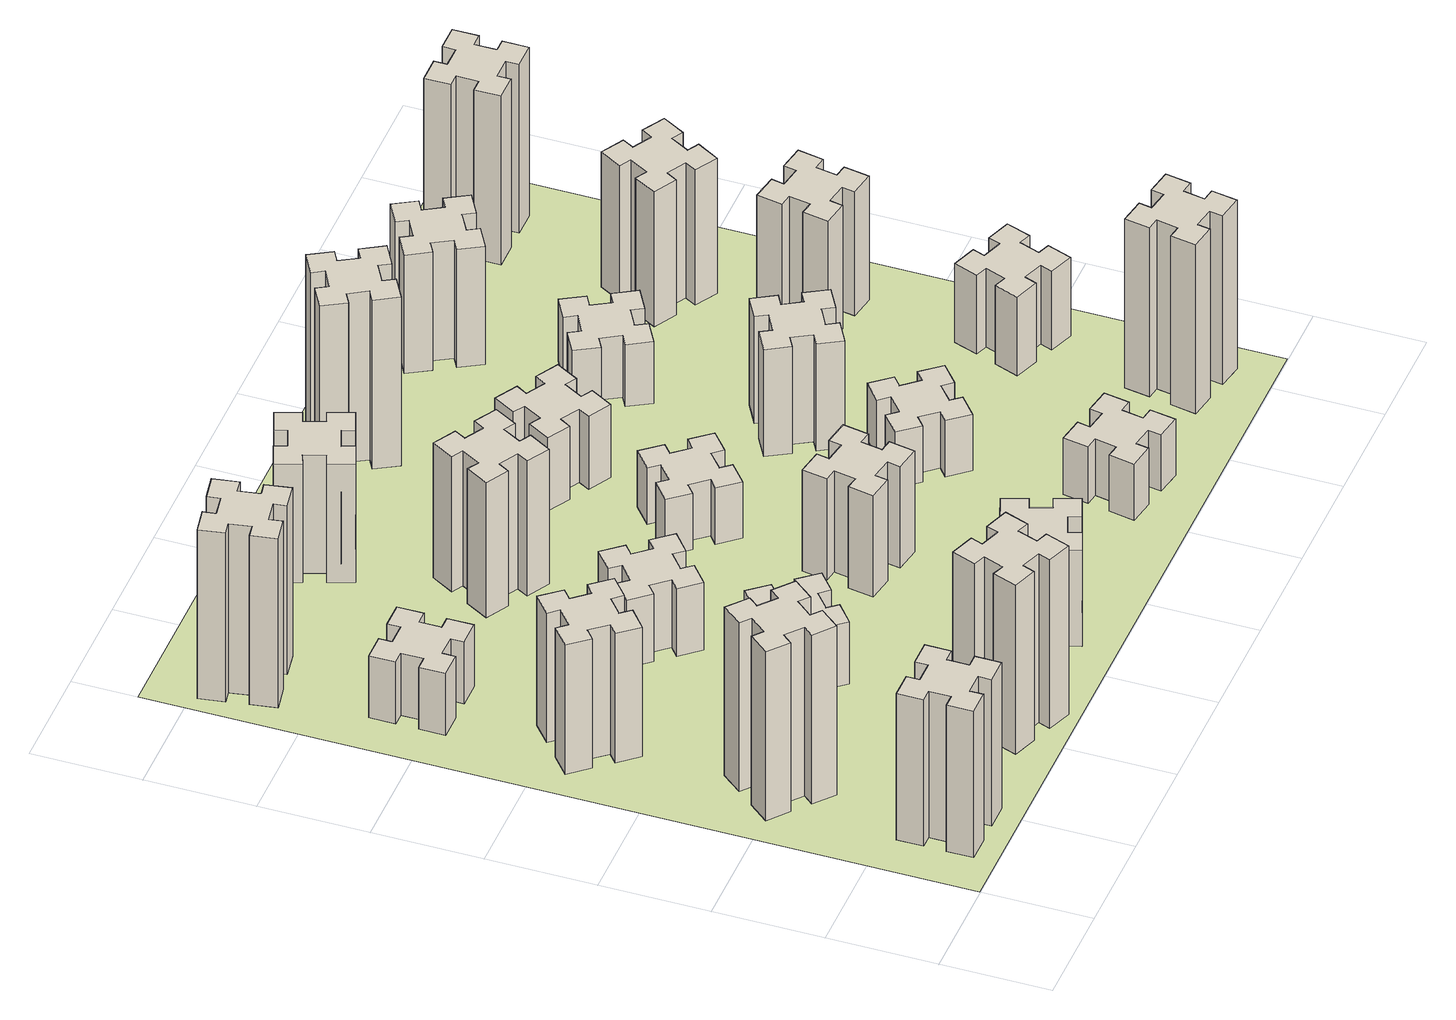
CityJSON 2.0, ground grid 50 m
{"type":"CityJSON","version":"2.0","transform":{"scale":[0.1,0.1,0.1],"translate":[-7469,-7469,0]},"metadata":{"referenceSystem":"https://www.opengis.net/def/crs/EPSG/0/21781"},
"CityObjects":{
"building1":{"type":"Building","attributes":{"class":"1000","function":"1000","usage":"1000","yearOfConstruction":2016,"roofType":"1000","measuredHeight":78,"storeysAboveGround":30,"storeysBelowGround":0},"geometry":[{"type":"Solid","lod":"1","boundaries":[[[[0,1,2,3,4,5,6,7,8,9,10,11,12,13,14,15,16,17,18,19]],[[17,16,20,21]],[[16,15,22,20]],[[15,14,23,22]],[[14,13,24,23]],[[13,12,25,24]],[[12,11,26,25]],[[11,10,27,26]],[[10,9,28,27]],[[9,8,29,28]],[[8,7,30,29]],[[7,6,31,30]],[[6,5,32,31]],[[5,4,33,32]],[[4,3,34,33]],[[3,2,35,34]],[[2,1,36,35]],[[1,0,37,36]],[[0,19,38,37]],[[19,18,39,38]],[[18,17,21,39]],[[24,25,26,27,28,29,30,31,32,33,34,35,36,37,38,39,21,20,22,23]]]]}]},
"building2":{"type":"Building","attributes":{"class":"1000","function":"1000","usage":"1000","yearOfConstruction":2016,"roofType":"1000","measuredHeight":90,"storeysAboveGround":30,"storeysBelowGround":0},"geometry":[{"type":"Solid","lod":"1","boundaries":[[[[40,41,42,43,44,45,46,47,48,49,50,51,52,53,54,55,56,57,58,59]],[[57,56,60,61]],[[56,55,62,60]],[[55,54,63,62]],[[54,53,64,63]],[[53,52,65,64]],[[52,51,66,65]],[[51,50,67,66]],[[50,49,68,67]],[[49,48,69,68]],[[48,47,70,69]],[[47,46,71,70]],[[46,45,72,71]],[[45,44,73,72]],[[44,43,74,73]],[[43,42,75,74]],[[42,41,76,75]],[[41,40,77,76]],[[40,59,78,77]],[[59,58,79,78]],[[58,57,61,79]],[[64,65,66,67,68,69,70,71,72,73,74,75,76,77,78,79,61,60,62,63]]]]}]},
"building3":{"type":"Building","attributes":{"class":"1000","function":"1000","usage":"1000","yearOfConstruction":2016,"roofType":"1000","measuredHeight":69,"storeysAboveGround":30,"storeysBelowGround":0},"geometry":[{"type":"Solid","lod":"1","boundaries":[[[[80,81,82,83,84,85,86,87,88,89,90,91,92,93,94,95,96,97,98,99]],[[97,96,100,101]],[[96,95,102,100]],[[95,94,103,102]],[[94,93,104,103]],[[93,92,105,104]],[[92,91,106,105]],[[91,90,107,106]],[[90,89,108,107]],[[89,88,109,108]],[[88,87,110,109]],[[87,86,111,110]],[[86,85,112,111]],[[85,84,113,112]],[[84,83,114,113]],[[83,82,115,114]],[[82,81,116,115]],[[81,80,117,116]],[[80,99,118,117]],[[99,98,119,118]],[[98,97,101,119]],[[104,105,106,107,108,109,110,111,112,113,114,115,116,117,118,119,101,100,102,103]]]]}]},
"building4":{"type":"Building","attributes":{"class":"1000","function":"1000","usage":"1000","yearOfConstruction":2016,"roofType":"1000","measuredHeight":33,"storeysAboveGround":30,"storeysBelowGround":0},"geometry":[{"type":"Solid","lod":"1","boundaries":[[[[120,121,122,123,124,125,126,127,128,129,130,131,132,133,134,135,136,137,138,139]],[[137,136,140,141]],[[136,135,142,140]],[[135,134,143,142]],[[134,133,144,143]],[[133,132,145,144]],[[132,131,146,145]],[[131,130,147,146]],[[130,129,148,147]],[[129,128,149,148]],[[128,127,150,149]],[[127,126,151,150]],[[126,125,152,151]],[[125,124,153,152]],[[124,123,154,153]],[[123,122,155,154]],[[122,121,156,155]],[[121,120,157,156]],[[120,139,158,157]],[[139,138,159,158]],[[138,137,141,159]],[[144,145,146,147,148,149,150,151,152,153,154,155,156,157,158,159,141,140,142,143]]]]}]},
"building5":{"type":"Building","attributes":{"class":"1000","function":"1000","usage":"1000","yearOfConstruction":2016,"roofType":"1000","measuredHeight":90,"storeysAboveGround":30,"storeysBelowGround":0},"geometry":[{"type":"Solid","lod":"1","boundaries":[[[[160,161,162,163,164,165,166,167,168,169,170,171,172,173,174,175,176,177,178,179]],[[177,176,180,181]],[[176,175,182,180]],[[175,174,183,182]],[[174,173,184,183]],[[173,172,185,184]],[[172,171,186,185]],[[171,170,187,186]],[[170,169,188,187]],[[169,168,189,188]],[[168,167,190,189]],[[167,166,191,190]],[[166,165,192,191]],[[165,164,193,192]],[[164,163,194,193]],[[163,162,195,194]],[[162,161,196,195]],[[161,160,197,196]],[[160,179,198,197]],[[179,178,199,198]],[[178,177,181,199]],[[184,185,186,187,188,189,190,191,192,193,194,195,196,197,198,199,181,180,182,183]]]]}]},
"building6":{"type":"Building","attributes":{"class":"1000","function":"1000","usage":"1000","yearOfConstruction":2016,"roofType":"1000","measuredHeight":90,"storeysAboveGround":30,"storeysBelowGround":0},"geometry":[{"type":"Solid","lod":"1","boundaries":[[[[200,201,202,203,204,205,206,207,208,209,210,211,212,213,214,215,216,217,218,219]],[[217,216,220,221]],[[216,215,222,220]],[[215,214,223,222]],[[214,213,224,223]],[[213,212,225,224]],[[212,211,226,225]],[[211,210,227,226]],[[210,209,228,227]],[[209,208,229,228]],[[208,207,230,229]],[[207,206,231,230]],[[206,205,232,231]],[[205,204,233,232]],[[204,203,234,233]],[[203,202,235,234]],[[202,201,236,235]],[[201,200,237,236]],[[200,219,238,237]],[[219,218,239,238]],[[218,217,221,239]],[[224,225,226,227,228,229,230,231,232,233,234,235,236,237,238,239,221,220,222,223]]]]}]},
"building7":{"type":"Building","attributes":{"class":"1000","function":"1000","usage":"1000","yearOfConstruction":2016,"roofType":"1000","measuredHeight":33,"storeysAboveGround":30,"storeysBelowGround":0},"geometry":[{"type":"Solid","lod":"1","boundaries":[[[[240,241,242,243,244,245,246,247,248,249,250,251,252,253,254,255,256,257,258,259]],[[257,256,260,261]],[[256,255,262,260]],[[255,254,263,262]],[[254,253,264,263]],[[253,252,265,264]],[[252,251,266,265]],[[251,250,267,266]],[[250,249,268,267]],[[249,248,269,268]],[[248,247,270,269]],[[247,246,271,270]],[[246,245,272,271]],[[245,244,273,272]],[[244,243,274,273]],[[243,242,275,274]],[[242,241,276,275]],[[241,240,277,276]],[[240,259,278,277]],[[259,258,279,278]],[[258,257,261,279]],[[264,265,266,267,268,269,270,271,272,273,274,275,276,277,278,279,261,260,262,263]]]]}]},
"building8":{"type":"Building","attributes":{"class":"1000","function":"1000","usage":"1000","yearOfConstruction":2016,"roofType":"1000","measuredHeight":36,"storeysAboveGround":30,"storeysBelowGround":0},"geometry":[{"type":"Solid","lod":"1","boundaries":[[[[280,281,282,283,284,285,286,287,288,289,290,291,292,293,294,295,296,297,298,299]],[[297,296,300,301]],[[296,295,302,300]],[[295,294,303,302]],[[294,293,304,303]],[[293,292,305,304]],[[292,291,306,305]],[[291,290,307,306]],[[290,289,308,307]],[[289,288,309,308]],[[288,287,310,309]],[[287,286,311,310]],[[286,285,312,311]],[[285,284,313,312]],[[284,283,314,313]],[[283,282,315,314]],[[282,281,316,315]],[[281,280,317,316]],[[280,299,318,317]],[[299,298,319,318]],[[298,297,301,319]],[[304,305,306,307,308,309,310,311,312,313,314,315,316,317,318,319,301,300,302,303]]]]}]},
"building9":{"type":"Building","attributes":{"class":"1000","function":"1000","usage":"1000","yearOfConstruction":2016,"roofType":"1000","measuredHeight":51,"storeysAboveGround":30,"storeysBelowGround":0},"geometry":[{"type":"Solid","lod":"1","boundaries":[[[[320,321,322,323,324,325,326,327,328,329,330,331,332,333,334,335,336,337,338,339]],[[337,336,340,341]],[[336,335,342,340]],[[335,334,343,342]],[[334,333,344,343]],[[333,332,345,344]],[[332,331,346,345]],[[331,330,347,346]],[[330,329,348,347]],[[329,328,349,348]],[[328,327,350,349]],[[327,326,351,350]],[[326,325,352,351]],[[325,324,353,352]],[[324,323,354,353]],[[323,322,355,354]],[[322,321,356,355]],[[321,320,357,356]],[[320,339,358,357]],[[339,338,359,358]],[[338,337,341,359]],[[344,345,346,347,348,349,350,351,352,353,354,355,356,357,358,359,341,340,342,343]]]]}]},
"building10":{"type":"Building","attributes":{"class":"1000","function":"1000","usage":"1000","yearOfConstruction":2016,"roofType":"1000","measuredHeight":72,"storeysAboveGround":30,"storeysBelowGround":0},"geometry":[{"type":"Solid","lod":"1","boundaries":[[[[360,361,362,363,364,365,366,367,368,369,370,371,372,373,374,375,376,377,378,379]],[[377,376,380,381]],[[376,375,382,380]],[[375,374,383,382]],[[374,373,384,383]],[[373,372,385,384]],[[372,371,386,385]],[[371,370,387,386]],[[370,369,388,387]],[[369,368,389,388]],[[368,367,390,389]],[[367,366,391,390]],[[366,365,392,391]],[[365,364,393,392]],[[364,363,394,393]],[[363,362,395,394]],[[362,361,396,395]],[[361,360,397,396]],[[360,379,398,397]],[[379,378,399,398]],[[378,377,381,399]],[[384,385,386,387,388,389,390,391,392,393,394,395,396,397,398,399,381,380,382,383]]]]}]},
"building11":{"type":"Building","attributes":{"class":"1000","function":"1000","usage":"1000","yearOfConstruction":2016,"roofType":"1000","measuredHeight":63,"storeysAboveGround":30,"storeysBelowGround":0},"geometry":[{"type":"Solid","lod":"1","boundaries":[[[[400,401,402,403,404,405,406,407,408,409,410,411,412,413,414,415,416,417,418,419]],[[417,416,420,421]],[[416,415,422,420]],[[415,414,423,422]],[[414,413,424,423]],[[413,412,425,424]],[[412,411,426,425]],[[411,410,427,426]],[[410,409,428,427]],[[409,408,429,428]],[[408,407,430,429]],[[407,406,431,430]],[[406,405,432,431]],[[405,404,433,432]],[[404,403,434,433]],[[403,402,435,434]],[[402,401,436,435]],[[401,400,437,436]],[[400,419,438,437]],[[419,418,439,438]],[[418,417,421,439]],[[424,425,426,427,428,429,430,431,432,433,434,435,436,437,438,439,421,420,422,423]]]]}]},
"building12":{"type":"Building","attributes":{"class":"1000","function":"1000","usage":"1000","yearOfConstruction":2016,"roofType":"1000","measuredHeight":54,"storeysAboveGround":30,"storeysBelowGround":0},"geometry":[{"type":"Solid","lod":"1","boundaries":[[[[440,441,442,443,444,445,446,447,448,449,450,451,452,453,454,455,456,457,458,459]],[[457,456,460,461]],[[456,455,462,460]],[[455,454,463,462]],[[454,453,464,463]],[[453,452,465,464]],[[452,451,466,465]],[[451,450,467,466]],[[450,449,468,467]],[[449,448,469,468]],[[448,447,470,469]],[[447,446,471,470]],[[446,445,472,471]],[[445,444,473,472]],[[444,443,474,473]],[[443,442,475,474]],[[442,441,476,475]],[[441,440,477,476]],[[440,459,478,477]],[[459,458,479,478]],[[458,457,461,479]],[[464,465,466,467,468,469,470,471,472,473,474,475,476,477,478,479,461,460,462,463]]]]}]},
"building13":{"type":"Building","attributes":{"class":"1000","function":"1000","usage":"1000","yearOfConstruction":2016,"roofType":"1000","measuredHeight":30,"storeysAboveGround":30,"storeysBelowGround":0},"geometry":[{"type":"Solid","lod":"1","boundaries":[[[[480,481,482,483,484,485,486,487,488,489,490,491,492,493,494,495,496,497,498,499]],[[497,496,500,501]],[[496,495,502,500]],[[495,494,503,502]],[[494,493,504,503]],[[493,492,505,504]],[[492,491,506,505]],[[491,490,507,506]],[[490,489,508,507]],[[489,488,509,508]],[[488,487,510,509]],[[487,486,511,510]],[[486,485,512,511]],[[485,484,513,512]],[[484,483,514,513]],[[483,482,515,514]],[[482,481,516,515]],[[481,480,517,516]],[[480,499,518,517]],[[499,498,519,518]],[[498,497,501,519]],[[504,505,506,507,508,509,510,511,512,513,514,515,516,517,518,519,501,500,502,503]]]]}]},
"building14":{"type":"Building","attributes":{"class":"1000","function":"1000","usage":"1000","yearOfConstruction":2016,"roofType":"1000","measuredHeight":39,"storeysAboveGround":30,"storeysBelowGround":0},"geometry":[{"type":"Solid","lod":"1","boundaries":[[[[520,521,522,523,524,525,526,527,528,529,530,531,532,533,534,535,536,537,538,539]],[[537,536,540,541]],[[536,535,542,540]],[[535,534,543,542]],[[534,533,544,543]],[[533,532,545,544]],[[532,531,546,545]],[[531,530,547,546]],[[530,529,548,547]],[[529,528,549,548]],[[528,527,550,549]],[[527,526,551,550]],[[526,525,552,551]],[[525,524,553,552]],[[524,523,554,553]],[[523,522,555,554]],[[522,521,556,555]],[[521,520,557,556]],[[520,539,558,557]],[[539,538,559,558]],[[538,537,541,559]],[[544,545,546,547,548,549,550,551,552,553,554,555,556,557,558,559,541,540,542,543]]]]}]},
"building15":{"type":"Building","attributes":{"class":"1000","function":"1000","usage":"1000","yearOfConstruction":2016,"roofType":"1000","measuredHeight":30,"storeysAboveGround":30,"storeysBelowGround":0},"geometry":[{"type":"Solid","lod":"1","boundaries":[[[[560,561,562,563,564,565,566,567,568,569,570,571,572,573,574,575,576,577,578,579]],[[577,576,580,581]],[[576,575,582,580]],[[575,574,583,582]],[[574,573,584,583]],[[573,572,585,584]],[[572,571,586,585]],[[571,570,587,586]],[[570,569,588,587]],[[569,568,589,588]],[[568,567,590,589]],[[567,566,591,590]],[[566,565,592,591]],[[565,564,593,592]],[[564,563,594,593]],[[563,562,595,594]],[[562,561,596,595]],[[561,560,597,596]],[[560,579,598,597]],[[579,578,599,598]],[[578,577,581,599]],[[584,585,586,587,588,589,590,591,592,593,594,595,596,597,598,599,581,580,582,583]]]]}]},
"building16":{"type":"Building","attributes":{"class":"1000","function":"1000","usage":"1000","yearOfConstruction":2016,"roofType":"1000","measuredHeight":90,"storeysAboveGround":30,"storeysBelowGround":0},"geometry":[{"type":"Solid","lod":"1","boundaries":[[[[600,601,602,603,604,605,606,607,608,609,610,611,612,613,614,615,616,617,618,619]],[[617,616,620,621]],[[616,615,622,620]],[[615,614,623,622]],[[614,613,624,623]],[[613,612,625,624]],[[612,611,626,625]],[[611,610,627,626]],[[610,609,628,627]],[[609,608,629,628]],[[608,607,630,629]],[[607,606,631,630]],[[606,605,632,631]],[[605,604,633,632]],[[604,603,634,633]],[[603,602,635,634]],[[602,601,636,635]],[[601,600,637,636]],[[600,619,638,637]],[[619,618,639,638]],[[618,617,621,639]],[[624,625,626,627,628,629,630,631,632,633,634,635,636,637,638,639,621,620,622,623]]]]}]},
"building17":{"type":"Building","attributes":{"class":"1000","function":"1000","usage":"1000","yearOfConstruction":2016,"roofType":"1000","measuredHeight":30,"storeysAboveGround":30,"storeysBelowGround":0},"geometry":[{"type":"Solid","lod":"1","boundaries":[[[[640,641,642,643,644,645,646,647,648,649,650,651,652,653,654,655,656,657,658,659]],[[657,656,660,661]],[[656,655,662,660]],[[655,654,663,662]],[[654,653,664,663]],[[653,652,665,664]],[[652,651,666,665]],[[651,650,667,666]],[[650,649,668,667]],[[649,648,669,668]],[[648,647,670,669]],[[647,646,671,670]],[[646,645,672,671]],[[645,644,673,672]],[[644,643,674,673]],[[643,642,675,674]],[[642,641,676,675]],[[641,640,677,676]],[[640,659,678,677]],[[659,658,679,678]],[[658,657,661,679]],[[664,665,666,667,668,669,670,671,672,673,674,675,676,677,678,679,661,660,662,663]]]]}]},
"building18":{"type":"Building","attributes":{"class":"1000","function":"1000","usage":"1000","yearOfConstruction":2016,"roofType":"1000","measuredHeight":57,"storeysAboveGround":30,"storeysBelowGround":0},"geometry":[{"type":"Solid","lod":"1","boundaries":[[[[680,681,682,683,684,685,686,687,688,689,690,691,692,693,694,695,696,697,698,699]],[[697,696,700,701]],[[696,695,702,700]],[[695,694,703,702]],[[694,693,704,703]],[[693,692,705,704]],[[692,691,706,705]],[[691,690,707,706]],[[690,689,708,707]],[[689,688,709,708]],[[688,687,710,709]],[[687,686,711,710]],[[686,685,712,711]],[[685,684,713,712]],[[684,683,714,713]],[[683,682,715,714]],[[682,681,716,715]],[[681,680,717,716]],[[680,699,718,717]],[[699,698,719,718]],[[698,697,701,719]],[[704,705,706,707,708,709,710,711,712,713,714,715,716,717,718,719,701,700,702,703]]]]}]},
"building19":{"type":"Building","attributes":{"class":"1000","function":"1000","usage":"1000","yearOfConstruction":2016,"roofType":"1000","measuredHeight":33,"storeysAboveGround":30,"storeysBelowGround":0},"geometry":[{"type":"Solid","lod":"1","boundaries":[[[[720,721,722,723,724,725,726,727,728,729,730,731,732,733,734,735,736,737,738,739]],[[737,736,740,741]],[[736,735,742,740]],[[735,734,743,742]],[[734,733,744,743]],[[733,732,745,744]],[[732,731,746,745]],[[731,730,747,746]],[[730,729,748,747]],[[729,728,749,748]],[[728,727,750,749]],[[727,726,751,750]],[[726,725,752,751]],[[725,724,753,752]],[[724,723,754,753]],[[723,722,755,754]],[[722,721,756,755]],[[721,720,757,756]],[[720,739,758,757]],[[739,738,759,758]],[[738,737,741,759]],[[744,745,746,747,748,749,750,751,752,753,754,755,756,757,758,759,741,740,742,743]]]]}]},
"building20":{"type":"Building","attributes":{"class":"1000","function":"1000","usage":"1000","yearOfConstruction":2016,"roofType":"1000","measuredHeight":90,"storeysAboveGround":30,"storeysBelowGround":0},"geometry":[{"type":"Solid","lod":"1","boundaries":[[[[760,761,762,763,764,765,766,767,768,769,770,771,772,773,774,775,776,777,778,779]],[[777,776,780,781]],[[776,775,782,780]],[[775,774,783,782]],[[774,773,784,783]],[[773,772,785,784]],[[772,771,786,785]],[[771,770,787,786]],[[770,769,788,787]],[[769,768,789,788]],[[768,767,790,789]],[[767,766,791,790]],[[766,765,792,791]],[[765,764,793,792]],[[764,763,794,793]],[[763,762,795,794]],[[762,761,796,795]],[[761,760,797,796]],[[760,779,798,797]],[[779,778,799,798]],[[778,777,781,799]],[[784,785,786,787,788,789,790,791,792,793,794,795,796,797,798,799,781,780,782,783]]]]}]},
"building21":{"type":"Building","attributes":{"class":"1000","function":"1000","usage":"1000","yearOfConstruction":2016,"roofType":"1000","measuredHeight":63,"storeysAboveGround":30,"storeysBelowGround":0},"geometry":[{"type":"Solid","lod":"1","boundaries":[[[[800,801,802,803,804,805,806,807,808,809,810,811,812,813,814,815,816,817,818,819]],[[817,816,820,821]],[[816,815,822,820]],[[815,814,823,822]],[[814,813,824,823]],[[813,812,825,824]],[[812,811,826,825]],[[811,810,827,826]],[[810,809,828,827]],[[809,808,829,828]],[[808,807,830,829]],[[807,806,831,830]],[[806,805,832,831]],[[805,804,833,832]],[[804,803,834,833]],[[803,802,835,834]],[[802,801,836,835]],[[801,800,837,836]],[[800,819,838,837]],[[819,818,839,838]],[[818,817,821,839]],[[824,825,826,827,828,829,830,831,832,833,834,835,836,837,838,839,821,820,822,823]]]]}]},
"building22":{"type":"Building","attributes":{"class":"1000","function":"1000","usage":"1000","yearOfConstruction":2016,"roofType":"1000","measuredHeight":42,"storeysAboveGround":30,"storeysBelowGround":0},"geometry":[{"type":"Solid","lod":"1","boundaries":[[[[840,841,842,843,844,845,846,847,848,849,850,851,852,853,854,855,856,857,858,859]],[[857,856,860,861]],[[856,855,862,860]],[[855,854,863,862]],[[854,853,864,863]],[[853,852,865,864]],[[852,851,866,865]],[[851,850,867,866]],[[850,849,868,867]],[[849,848,869,868]],[[848,847,870,869]],[[847,846,871,870]],[[846,845,872,871]],[[845,844,873,872]],[[844,843,874,873]],[[843,842,875,874]],[[842,841,876,875]],[[841,840,877,876]],[[840,859,878,877]],[[859,858,879,878]],[[858,857,861,879]],[[864,865,866,867,868,869,870,871,872,873,874,875,876,877,878,879,861,860,862,863]]]]}]},
"building23":{"type":"Building","attributes":{"class":"1000","function":"1000","usage":"1000","yearOfConstruction":2016,"roofType":"1000","measuredHeight":66,"storeysAboveGround":30,"storeysBelowGround":0},"geometry":[{"type":"Solid","lod":"1","boundaries":[[[[880,881,882,883,884,885,886,887,888,889,890,891,892,893,894,895,896,897,898,899]],[[897,896,900,901]],[[896,895,902,900]],[[895,894,903,902]],[[894,893,904,903]],[[893,892,905,904]],[[892,891,906,905]],[[891,890,907,906]],[[890,889,908,907]],[[889,888,909,908]],[[888,887,910,909]],[[887,886,911,910]],[[886,885,912,911]],[[885,884,913,912]],[[884,883,914,913]],[[883,882,915,914]],[[882,881,916,915]],[[881,880,917,916]],[[880,899,918,917]],[[899,898,919,918]],[[898,897,901,919]],[[904,905,906,907,908,909,910,911,912,913,914,915,916,917,918,919,901,900,902,903]]]]}]},
"building24":{"type":"Building","attributes":{"class":"1000","function":"1000","usage":"1000","yearOfConstruction":2016,"roofType":"1000","measuredHeight":72,"storeysAboveGround":30,"storeysBelowGround":0},"geometry":[{"type":"Solid","lod":"1","boundaries":[[[[920,921,922,923,924,925,926,927,928,929,930,931,932,933,934,935,936,937,938,939]],[[937,936,940,941]],[[936,935,942,940]],[[935,934,943,942]],[[934,933,944,943]],[[933,932,945,944]],[[932,931,946,945]],[[931,930,947,946]],[[930,929,948,947]],[[929,928,949,948]],[[928,927,950,949]],[[927,926,951,950]],[[926,925,952,951]],[[925,924,953,952]],[[924,923,954,953]],[[923,922,955,954]],[[922,921,956,955]],[[921,920,957,956]],[[920,939,958,957]],[[939,938,959,958]],[[938,937,941,959]],[[944,945,946,947,948,949,950,951,952,953,954,955,956,957,958,959,941,940,942,943]]]]}]},
"building25":{"type":"Building","attributes":{"class":"1000","function":"1000","usage":"1000","yearOfConstruction":2016,"roofType":"1000","measuredHeight":90,"storeysAboveGround":30,"storeysBelowGround":0},"geometry":[{"type":"Solid","lod":"1","boundaries":[[[[960,961,962,963,964,965,966,967,968,969,970,971,972,973,974,975,976,977,978,979]],[[977,976,980,981]],[[976,975,982,980]],[[975,974,983,982]],[[974,973,984,983]],[[973,972,985,984]],[[972,971,986,985]],[[971,970,987,986]],[[970,969,988,987]],[[969,968,989,988]],[[968,967,990,989]],[[967,966,991,990]],[[966,965,992,991]],[[965,964,993,992]],[[964,963,994,993]],[[963,962,995,994]],[[962,961,996,995]],[[961,960,997,996]],[[960,979,998,997]],[[979,978,999,998]],[[978,977,981,999]],[[984,985,986,987,988,989,990,991,992,993,994,995,996,997,998,999,981,980,982,983]]]]}]},
"landuse1":{"type":"LandUse","attributes":{"name":"plot1","function":"1010"},"geometry":[{"type":"MultiSurface","lod":"1","boundaries":[[[1000,1001,1002,1003]]]}]}
},
"vertices":[
[265,325,0],[265,225,0],[205,225,0],[205,105,0],[325,105,0],[325,165,0],[425,165,0],[425,105,0],[545,105,0],[545,225,0],[485,225,0],[485,325,0],[545,325,0],[545,445,0],[425,445,0],[425,385,0],[325,385,0],[325,445,0],[205,445,0],[205,325,0],[325,385,780],[325,445,780],[425,385,780],[425,445,780],[545,445,780],[545,325,780],[485,325,780],[485,225,780],[545,225,780],[545,105,780],[425,105,780],[425,165,780],[325,165,780],[325,105,780],[205,105,780],[205,225,780],[265,225,780],[265,325,780],[205,325,780],[205,445,780],
[484,1067,0],[408,1132,0],[446,1178,0],[354,1255,0],[277,1163,0],[323,1124,0],[259,1048,0],[213,1086,0],[136,994,0],[228,917,0],[266,963,0],[343,899,0],[304,853,0],[396,776,0],[473,868,0],[427,906,0],[492,983,0],[538,944,0],[615,1036,0],[523,1113,0],[492,983,900],[538,944,900],[427,906,900],[473,868,900],[396,776,900],[304,853,900],[343,899,900],[266,963,900],[228,917,900],[136,994,900],[213,1086,900],[259,1048,900],[323,1124,900],[277,1163,900],[354,1255,900],[446,1178,900],[408,1132,900],[484,1067,900],[523,1113,900],[615,1036,900],
[492,1888,0],[427,1964,0],[473,2003,0],[396,2095,0],[304,2018,0],[343,1972,0],[266,1907,0],[228,1953,0],[136,1876,0],[213,1784,0],[259,1823,0],[323,1746,0],[277,1708,0],[354,1616,0],[446,1693,0],[408,1739,0],[484,1803,0],[523,1757,0],[615,1834,0],[538,1926,0],[484,1803,690],[523,1757,690],[408,1739,690],[446,1693,690],[354,1616,690],[277,1708,690],[323,1746,690],[259,1823,690],[213,1784,690],[136,1876,690],[228,1953,690],[266,1907,690],[343,1972,690],[304,2018,690],[396,2095,690],[473,2003,690],[427,1964,690],[492,1888,690],[538,1926,690],[615,1834,690],
[485,2545,0],[485,2645,0],[545,2645,0],[545,2765,0],[425,2765,0],[425,2705,0],[325,2705,0],[325,2765,0],[205,2765,0],[205,2645,0],[265,2645,0],[265,2545,0],[205,2545,0],[205,2425,0],[325,2425,0],[325,2485,0],[425,2485,0],[425,2425,0],[545,2425,0],[545,2545,0],[425,2485,330],[425,2425,330],[325,2485,330],[325,2425,330],[205,2425,330],[205,2545,330],[265,2545,330],[265,2645,330],[205,2645,330],[205,2765,330],[325,2765,330],[325,2705,330],[425,2705,330],[425,2765,330],[545,2765,330],[545,2645,330],[485,2645,330],[485,2545,330],[545,2545,330],[545,2425,330],
[1029,360,0],[995,266,0],[939,287,0],[897,174,0],[1010,133,0],[1031,189,0],[1125,155,0],[1104,99,0],[1217,57,0],[1258,170,0],[1202,191,0],[1236,285,0],[1292,264,0],[1333,377,0],[1220,418,0],[1200,362,0],[1106,396,0],[1127,452,0],[1014,493,0],[973,380,0],[1106,396,900],[1127,452,900],[1200,362,900],[1220,418,900],[1333,377,900],[1292,264,900],[1236,285,900],[1202,191,900],[1258,170,900],[1217,57,900],[1104,99,900],[1125,155,900],[1031,189,900],[1010,133,900],[897,174,900],[939,287,900],[995,266,900],[1029,360,900],[973,380,900],[1014,493,900],
[158,3365,0],[176,3267,0],[117,3257,0],[137,3138,0],[256,3159,0],[245,3218,0],[344,3236,0],[354,3177,0],[472,3197,0],[451,3316,0],[392,3305,0],[375,3404,0],[434,3414,0],[413,3532,0],[295,3511,0],[305,3452,0],[207,3435,0],[197,3494,0],[78,3473,0],[99,3355,0],[207,3435,900],[197,3494,900],[305,3452,900],[295,3511,900],[413,3532,900],[434,3414,900],[375,3404,900],[392,3305,900],[451,3316,900],[472,3197,900],[354,3177,900],[344,3236,900],[245,3218,900],[256,3159,900],[137,3138,900],[117,3257,900],[176,3267,900],[158,3365,900],[99,3355,900],[78,3473,900],
[1083,1332,0],[1006,1267,0],[968,1313,0],[876,1236,0],[953,1144,0],[999,1183,0],[1063,1106,0],[1017,1068,0],[1094,976,0],[1186,1053,0],[1148,1099,0],[1224,1163,0],[1263,1117,0],[1355,1194,0],[1278,1286,0],[1232,1248,0],[1167,1324,0],[1213,1363,0],[1136,1455,0],[1044,1378,0],[1167,1324,330],[1213,1363,330],[1232,1248,330],[1278,1286,330],[1355,1194,330],[1263,1117,330],[1224,1163,330],[1148,1099,330],[1186,1053,330],[1094,976,330],[1017,1068,330],[1063,1106,330],[999,1183,330],[953,1144,330],[876,1236,330],[968,1313,330],[1006,1267,330],[1083,1332,330],[1044,1378,330],[1136,1455,330],
[1083,1972,0],[1006,1907,0],[968,1953,0],[876,1876,0],[953,1784,0],[999,1823,0],[1063,1746,0],[1017,1708,0],[1094,1616,0],[1186,1693,0],[1148,1739,0],[1224,1803,0],[1263,1757,0],[1355,1834,0],[1278,1926,0],[1232,1888,0],[1167,1964,0],[1213,2003,0],[1136,2095,0],[1044,2018,0],[1167,1964,360],[1213,2003,360],[1232,1888,360],[1278,1926,360],[1355,1834,360],[1263,1757,360],[1224,1803,360],[1148,1739,360],[1186,1693,360],[1094,1616,360],[1017,1708,360],[1063,1746,360],[999,1823,360],[953,1784,360],[876,1876,360],[968,1953,360],[1006,1907,360],[1083,1972,360],[1044,2018,360],[1136,2095,360],
[1765,496,0],[1671,462,0],[1650,518,0],[1537,477,0],[1579,364,0],[1635,385,0],[1669,291,0],[1613,270,0],[1654,157,0],[1767,199,0],[1746,255,0],[1840,289,0],[1860,233,0],[1973,274,0],[1932,387,0],[1876,366,0],[1842,460,0],[1898,480,0],[1857,593,0],[1744,552,0],[1842,460,510],[1898,480,510],[1876,366,510],[1932,387,510],[1973,274,510],[1860,233,510],[1840,289,510],[1746,255,510],[1767,199,510],[1654,157,510],[1613,270,510],[1669,291,510],[1635,385,510],[1579,364,510],[1537,477,510],[1650,518,510],[1671,462,510],[1765,496,510],[1744,552,510],[1857,593,510],
[1314,2666,0],[1227,2716,0],[1257,2768,0],[1153,2828,0],[1093,2724,0],[1145,2694,0],[1095,2607,0],[1043,2637,0],[983,2533,0],[1087,2473,0],[1117,2525,0],[1204,2475,0],[1174,2423,0],[1278,2363,0],[1338,2467,0],[1286,2497,0],[1336,2584,0],[1388,2554,0],[1448,2658,0],[1344,2718,0],[1336,2584,720],[1388,2554,720],[1286,2497,720],[1338,2467,720],[1278,2363,720],[1174,2423,720],[1204,2475,720],[1117,2525,720],[1087,2473,720],[983,2533,720],[1043,2637,720],[1095,2607,720],[1145,2694,720],[1093,2724,720],[1153,2828,720],[1257,2768,720],[1227,2716,720],[1314,2666,720],[1344,2718,720],[1448,2658,720],
[1125,3456,0],[1031,3422,0],[1010,3478,0],[897,3437,0],[939,3324,0],[995,3345,0],[1029,3251,0],[973,3230,0],[1014,3117,0],[1127,3159,0],[1106,3215,0],[1200,3249,0],[1220,3193,0],[1333,3234,0],[1292,3347,0],[1236,3326,0],[1202,3420,0],[1258,3440,0],[1217,3553,0],[1104,3512,0],[1202,3420,630],[1258,3440,630],[1236,3326,630],[1292,3347,630],[1333,3234,630],[1220,3193,630],[1200,3249,630],[1106,3215,630],[1127,3159,630],[1014,3117,630],[973,3230,630],[1029,3251,630],[995,3345,630],[939,3324,630],[897,3437,630],[1010,3478,630],[1031,3422,630],[1125,3456,630],[1104,3512,630],[1217,3553,630],
[1955,1147,0],[1972,1245,0],[2031,1235,0],[2052,1353,0],[1934,1374,0],[1924,1315,0],[1825,1332,0],[1836,1391,0],[1717,1412,0],[1697,1294,0],[1756,1284,0],[1738,1185,0],[1679,1196,0],[1658,1077,0],[1777,1057,0],[1787,1116,0],[1885,1098,0],[1875,1039,0],[1993,1018,0],[2014,1137,0],[1885,1098,540],[1875,1039,540],[1787,1116,540],[1777,1057,540],[1658,1077,540],[1679,1196,540],[1738,1185,540],[1756,1284,540],[1697,1294,540],[1717,1412,540],[1836,1391,540],[1825,1332,540],[1924,1315,540],[1934,1374,540],[2052,1353,540],[2031,1235,540],[1972,1245,540],[1955,1147,540],[2014,1137,540],[1993,1018,540],
[1972,1988,0],[1907,2064,0],[1953,2103,0],[1876,2195,0],[1784,2118,0],[1823,2072,0],[1746,2007,0],[1708,2053,0],[1616,1976,0],[1693,1884,0],[1739,1923,0],[1803,1846,0],[1757,1808,0],[1834,1716,0],[1926,1793,0],[1888,1839,0],[1964,1903,0],[2003,1857,0],[2095,1934,0],[2018,2026,0],[1964,1903,300],[2003,1857,300],[1888,1839,300],[1926,1793,300],[1834,1716,300],[1757,1808,300],[1803,1846,300],[1739,1923,300],[1693,1884,300],[1616,1976,300],[1708,2053,300],[1746,2007,300],[1823,2072,300],[1784,2118,300],[1876,2195,300],[1953,2103,300],[1907,2064,300],[1972,1988,300],[2018,2026,300],[2095,1934,300],
[2026,2497,0],[2076,2584,0],[2128,2554,0],[2188,2658,0],[2084,2718,0],[2054,2666,0],[1967,2716,0],[1997,2768,0],[1893,2828,0],[1833,2724,0],[1885,2694,0],[1835,2607,0],[1783,2637,0],[1723,2533,0],[1827,2473,0],[1857,2525,0],[1944,2475,0],[1914,2423,0],[2018,2363,0],[2078,2467,0],[1944,2475,390],[1914,2423,390],[1857,2525,390],[1827,2473,390],[1723,2533,390],[1783,2637,390],[1835,2607,390],[1885,2694,390],[1833,2724,390],[1893,2828,390],[1997,2768,390],[1967,2716,390],[2054,2666,390],[2084,2718,390],[2188,2658,390],[2128,2554,390],[2076,2584,390],[2026,2497,390],[2078,2467,390],[2018,2363,390],
[2596,444,0],[2578,345,0],[2519,356,0],[2498,237,0],[2617,217,0],[2627,276,0],[2725,258,0],[2715,199,0],[2833,178,0],[2854,297,0],[2795,307,0],[2812,405,0],[2871,395,0],[2892,513,0],[2774,534,0],[2764,475,0],[2665,492,0],[2676,551,0],[2557,572,0],[2537,454,0],[2665,492,300],[2676,551,300],[2764,475,300],[2774,534,300],[2892,513,300],[2871,395,300],[2812,405,300],[2795,307,300],[2854,297,300],[2833,178,300],[2715,199,300],[2725,258,300],[2627,276,300],[2617,217,300],[2498,237,300],[2519,356,300],[2578,345,300],[2596,444,300],[2537,454,300],[2557,572,300],
[1844,3556,0],[1757,3506,0],[1727,3558,0],[1623,3498,0],[1683,3394,0],[1735,3424,0],[1785,3337,0],[1733,3307,0],[1793,3203,0],[1897,3263,0],[1867,3315,0],[1954,3365,0],[1984,3313,0],[2088,3373,0],[2028,3477,0],[1976,3447,0],[1926,3534,0],[1978,3564,0],[1918,3668,0],[1814,3608,0],[1926,3534,900],[1978,3564,900],[1976,3447,900],[2028,3477,900],[2088,3373,900],[1984,3313,900],[1954,3365,900],[1867,3315,900],[1897,3263,900],[1793,3203,900],[1733,3307,900],[1785,3337,900],[1735,3424,900],[1683,3394,900],[1623,3498,900],[1727,3558,900],[1757,3506,900],[1844,3556,900],[1814,3608,900],[1918,3668,900],
[2628,1099,0],[2704,1163,0],[2743,1117,0],[2835,1194,0],[2758,1286,0],[2712,1248,0],[2647,1324,0],[2693,1363,0],[2616,1455,0],[2524,1378,0],[2563,1332,0],[2486,1267,0],[2448,1313,0],[2356,1236,0],[2433,1144,0],[2479,1183,0],[2543,1106,0],[2497,1068,0],[2574,976,0],[2666,1053,0],[2543,1106,300],[2497,1068,300],[2479,1183,300],[2433,1144,300],[2356,1236,300],[2448,1313,300],[2486,1267,300],[2563,1332,300],[2524,1378,300],[2616,1455,300],[2693,1363,300],[2647,1324,300],[2712,1248,300],[2758,1286,300],[2835,1194,300],[2743,1117,300],[2704,1163,300],[2628,1099,300],[2666,1053,300],[2574,976,300],
[2584,1876,0],[2497,1826,0],[2467,1878,0],[2363,1818,0],[2423,1714,0],[2475,1744,0],[2525,1657,0],[2473,1627,0],[2533,1523,0],[2637,1583,0],[2607,1635,0],[2694,1685,0],[2724,1633,0],[2828,1693,0],[2768,1797,0],[2716,1767,0],[2666,1854,0],[2718,1884,0],[2658,1988,0],[2554,1928,0],[2666,1854,570],[2718,1884,570],[2716,1767,570],[2768,1797,570],[2828,1693,570],[2724,1633,570],[2694,1685,570],[2607,1635,570],[2637,1583,570],[2533,1523,570],[2473,1627,570],[2525,1657,570],[2475,1744,570],[2423,1714,570],[2363,1818,570],[2467,1878,570],[2497,1826,570],[2584,1876,570],[2554,1928,570],[2658,1988,570],
[2475,2584,0],[2525,2497,0],[2473,2467,0],[2533,2363,0],[2637,2423,0],[2607,2475,0],[2694,2525,0],[2724,2473,0],[2828,2533,0],[2768,2637,0],[2716,2607,0],[2666,2694,0],[2718,2724,0],[2658,2828,0],[2554,2768,0],[2584,2716,0],[2497,2666,0],[2467,2718,0],[2363,2658,0],[2423,2554,0],[2497,2666,330],[2467,2718,330],[2584,2716,330],[2554,2768,330],[2658,2828,330],[2718,2724,330],[2666,2694,330],[2716,2607,330],[2768,2637,330],[2828,2533,330],[2724,2473,330],[2694,2525,330],[2607,2475,330],[2637,2423,330],[2533,2363,330],[2473,2467,330],[2525,2497,330],[2475,2584,330],[2423,2554,330],[2363,2658,330],
[3504,475,0],[3405,492,0],[3416,551,0],[3297,572,0],[3277,454,0],[3336,444,0],[3318,345,0],[3259,356,0],[3238,237,0],[3357,217,0],[3367,276,0],[3465,258,0],[3455,199,0],[3573,178,0],[3594,297,0],[3535,307,0],[3552,405,0],[3611,395,0],[3632,513,0],[3514,534,0],[3552,405,900],[3611,395,900],[3535,307,900],[3594,297,900],[3573,178,900],[3455,199,900],[3465,258,900],[3367,276,900],[3357,217,900],[3238,237,900],[3259,356,900],[3318,345,900],[3336,444,900],[3277,454,900],[3297,572,900],[3416,551,900],[3405,492,900],[3504,475,900],[3514,534,900],[3632,513,900],
[2716,3347,0],[2666,3434,0],[2718,3464,0],[2658,3568,0],[2554,3508,0],[2584,3456,0],[2497,3406,0],[2467,3458,0],[2363,3398,0],[2423,3294,0],[2475,3324,0],[2525,3237,0],[2473,3207,0],[2533,3103,0],[2637,3163,0],[2607,3215,0],[2694,3265,0],[2724,3213,0],[2828,3273,0],[2768,3377,0],[2694,3265,630],[2724,3213,630],[2607,3215,630],[2637,3163,630],[2533,3103,630],[2473,3207,630],[2525,3237,630],[2475,3324,630],[2423,3294,630],[2363,3398,630],[2467,3458,630],[2497,3406,630],[2584,3456,630],[2554,3508,630],[2658,3568,630],[2718,3464,630],[2666,3434,630],[2716,3347,630],[2768,3377,630],[2828,3273,630],
[3351,1029,0],[3445,995,0],[3424,939,0],[3537,897,0],[3578,1010,0],[3522,1031,0],[3556,1125,0],[3612,1104,0],[3653,1217,0],[3540,1258,0],[3520,1202,0],[3426,1236,0],[3447,1292,0],[3334,1333,0],[3293,1220,0],[3349,1200,0],[3315,1106,0],[3259,1127,0],[3217,1014,0],[3330,973,0],[3315,1106,420],[3259,1127,420],[3349,1200,420],[3293,1220,420],[3334,1333,420],[3447,1292,420],[3426,1236,420],[3520,1202,420],[3540,1258,420],[3653,1217,420],[3612,1104,420],[3556,1125,420],[3522,1031,420],[3578,1010,420],[3537,897,420],[3424,939,420],[3445,995,420],[3351,1029,420],[3330,973,420],[3217,1014,420],
[3267,1856,0],[3365,1838,0],[3355,1779,0],[3473,1758,0],[3494,1877,0],[3435,1887,0],[3452,1985,0],[3511,1975,0],[3532,2093,0],[3414,2114,0],[3404,2055,0],[3305,2072,0],[3316,2131,0],[3197,2152,0],[3177,2034,0],[3236,2024,0],[3218,1925,0],[3159,1936,0],[3138,1817,0],[3257,1797,0],[3218,1925,660],[3159,1936,660],[3236,2024,660],[3177,2034,660],[3197,2152,660],[3316,2131,660],[3305,2072,660],[3404,2055,660],[3414,2114,660],[3532,2093,660],[3511,1975,660],[3452,1985,660],[3435,1887,660],[3494,1877,660],[3473,1758,660],[3355,1779,660],[3365,1838,660],[3267,1856,660],[3257,1797,660],[3138,1817,660],
[3137,2525,0],[3224,2475,0],[3194,2423,0],[3298,2363,0],[3358,2467,0],[3306,2497,0],[3356,2584,0],[3408,2554,0],[3468,2658,0],[3364,2718,0],[3334,2666,0],[3247,2716,0],[3277,2768,0],[3173,2828,0],[3113,2724,0],[3165,2694,0],[3115,2607,0],[3063,2637,0],[3003,2533,0],[3107,2473,0],[3115,2607,720],[3063,2637,720],[3165,2694,720],[3113,2724,720],[3173,2828,720],[3277,2768,720],[3247,2716,720],[3334,2666,720],[3364,2718,720],[3468,2658,720],[3408,2554,720],[3356,2584,720],[3306,2497,720],[3358,2467,720],[3298,2363,720],[3194,2423,720],[3224,2475,720],[3137,2525,720],[3107,2473,720],[3003,2533,720],
[3285,3325,0],[3385,3325,0],[3385,3265,0],[3505,3265,0],[3505,3385,0],[3445,3385,0],[3445,3485,0],[3505,3485,0],[3505,3605,0],[3385,3605,0],[3385,3545,0],[3285,3545,0],[3285,3605,0],[3165,3605,0],[3165,3485,0],[3225,3485,0],[3225,3385,0],[3165,3385,0],[3165,3265,0],[3285,3265,0],[3225,3385,900],[3165,3385,900],[3225,3485,900],[3165,3485,900],[3165,3605,900],[3285,3605,900],[3285,3545,900],[3385,3545,900],[3385,3605,900],[3505,3605,900],[3505,3485,900],[3445,3485,900],[3445,3385,900],[3505,3385,900],[3505,3265,900],[3385,3265,900],[3385,3325,900],[3285,3325,900],[3285,3265,900],[3165,3265,900],
[5,3705,0],[3705,3705,0],[3705,5,0],[5,5,0]
]}
